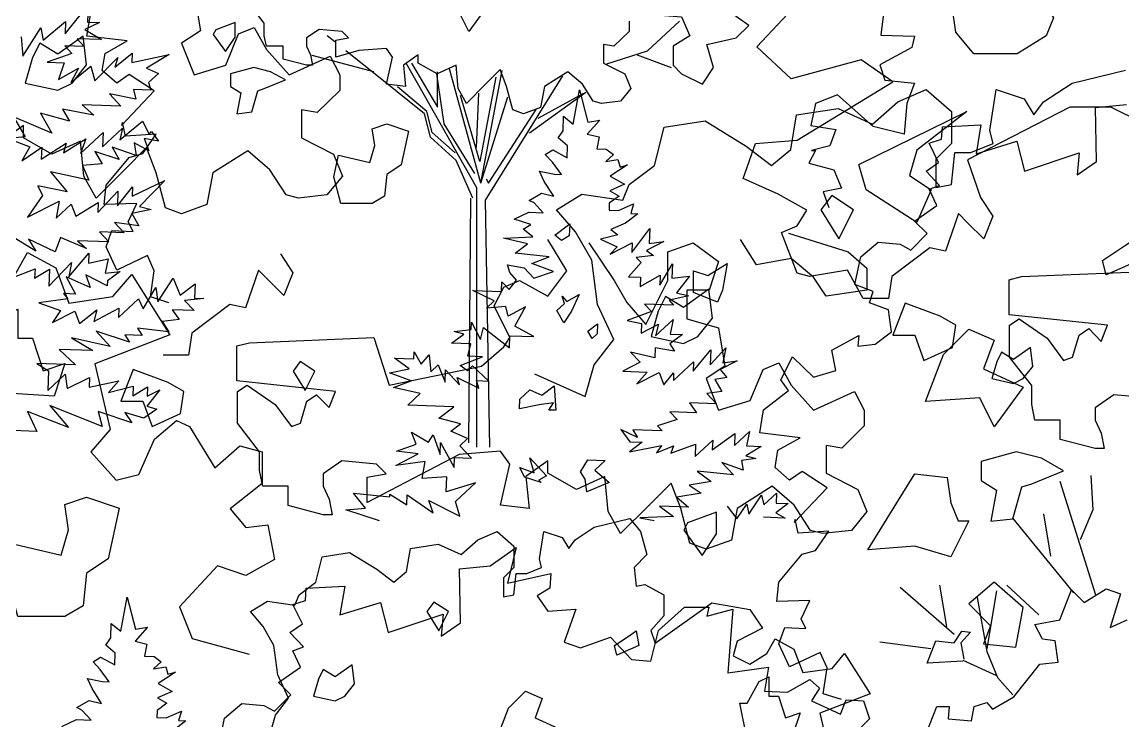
# Model space of a CAD drawing. Header units: inches. Extents: x 11.9 to 85.3, y 21.1 to 37.4.
# Drawn here: x 25.906 to 26.448, y 23.206 to 23.55 of the extents above; entities that cross this region are included whole.
import ezdxf

# ---------------------------------------------------------------- set-up
doc = ezdxf.new("R2010")
doc.units = ezdxf.units.IN
doc.header["$MEASUREMENT"] = 0
doc.layers.add('CAY', color=94, linetype='Continuous')
doc.layers.add('CAY-3', color=61, linetype='Continuous')

# ---------------------------------------------------------------- blocks, each defined once
blk = doc.blocks.new('A$C76451831')
at = {"layer": 'CAY'}
for p, q in [((1479.9, 1929.8), (1538.3, 1944)), ((1288.9, 1909.2), (1320.1, 1922.7)), ((1320.1, 1922.7), (1347.8, 1898.6)), ((1389.7, 1877.9), (1396.8, 1922.7)), ((1396.8, 1922.7), (1427.4, 1912.7)), ((1448.6, 1909.2), (1479.9, 1929.8)), ((1261.1, 1885), (1288.9, 1909.2)), ((1427.4, 1912.7), (1438, 1895)), ((1438, 1895), (1448.6, 1909.2)), ((1171.5, 1857.3), (1178, 1895)), ((1178, 1895), (1223.4, 1902.1)), ((1223.4, 1902.1), (1261.1, 1885)), ((1347.8, 1898.6), (1347.8, 1863.8)), ((1033, 1881.5), (1077.8, 1888.5)), ((1077.8, 1888.5), (1122.6, 1860.8)), ((1022.3, 1839.6), (1033, 1881.5)), ((1393.2, 1863.8), (1389.7, 1877.9)), ((1122.6, 1860.8), (1150.3, 1839.6)), ((1347.8, 1863.8), (1330.7, 1846.6)), ((1369, 1853.7), (1393.2, 1863.8)), ((1150.3, 1839.6), (1171.5, 1857.3)), ((1330.7, 1846.6), (1330.7, 1815.4)), ((1347.8, 1818.9), (1351.4, 1853.7)), ((1351.4, 1853.7), (1369, 1853.7)), ((994.6, 1818.9), (1022.3, 1839.6)), ((987.6, 1801.8), (994.6, 1818.9)), ((1330.7, 1815.4), (1347.8, 1818.9)), ((915, 1791.2), (942.7, 1808.3)), ((942.7, 1808.3), (987.6, 1801.8)), ((935.7, 1767), (915, 1791.2)), ((953.4, 1735.8), (935.7, 1767)), ((4659.2, 1730), (4666, 1767.4)), ((4666, 1767.4), (4675.2, 1732.1)), ((4648.1, 1722.6), (4648.6, 1738.5)), ((4648.6, 1738.5), (4659.2, 1730)), ((959.8, 1687.4), (953.4, 1735.8)), ((4688.4, 1734.4), (4674.7, 1719)), ((4675.2, 1732.1), (4688.4, 1734.4)), ((4642.8, 1714.7), (4648.1, 1722.6)), ((4653, 1706.2), (4642.8, 1714.7)), ((4674.7, 1719), (4687.7, 1715.8)), ((4687.7, 1715.8), (4685, 1702.8)), ((4628.6, 1696.6), (4636.9, 1701.7)), ((4636.9, 1701.7), (4652.5, 1693)), ((4652.5, 1693), (4653, 1706.2)), ((4685, 1702.8), (4695.4, 1702.4)), ((4695.4, 1702.4), (4703.4, 1696.7)), ((4636.5, 1688.1), (4628.6, 1696.6)), ((4703.4, 1696.7), (4694.9, 1688.8)), ((4694.9, 1688.8), (4708.2, 1691.1)), ((4708.2, 1691.1), (4710.6, 1682.8)), ((977.5, 1649), (959.8, 1687.4)), ((4627.6, 1667.1), (4622.5, 1678.2)), ((4622.5, 1678.2), (4638.7, 1674.9)), ((4646.4, 1674.6), (4636.5, 1688.1)), ((4718.8, 1685.3), (4699.8, 1672.8)), ((4710.6, 1682.8), (4718.8, 1685.3)), ((4637.9, 1650.9), (4627.6, 1667.1)), ((4638.7, 1674.9), (4646.4, 1674.6)), ((4699.8, 1672.8), (4715.4, 1664.1)), ((4611, 1646.4), (4624.4, 1654.1)), ((4624.4, 1654.1), (4637.9, 1650.9)), ((4715.4, 1664.1), (4699.3, 1656.9)), ((4699.3, 1656.9), (4709.5, 1651.1)), ((956.3, 1621.3), (977.5, 1649)), ((4616.3, 1643.5), (4611, 1646.4)), ((4626.4, 1632.7), (4616.3, 1643.5)), ((4698.8, 1643.4), (4698.5, 1635.7)), ((4709.5, 1651.1), (4698.8, 1643.4)), ((4708.9, 1635.3), (4725.5, 1642.4)), ((4725.5, 1642.4), (4722.4, 1632.1)), ((4594.4, 1625.7), (4610.5, 1633.3)), ((4610.5, 1633.3), (4626.4, 1632.7)), ((4698.5, 1635.7), (4708.9, 1635.3)), ((4730.1, 1631.8), (4716.6, 1621.4)), ((4722.4, 1632.1), (4730.1, 1631.8)), ((946.3, 1586.5), (956.3, 1621.3)), ((4612.8, 1620.1), (4594.4, 1625.7)), ((4604.5, 1614.9), (4612.8, 1620.1)), ((4716.6, 1621.4), (4700.5, 1614.3)), ((890.9, 1611.3), (946.3, 1586.5)), ((4582.8, 1604.8), (4615, 1606.4)), ((4609.3, 1598.9), (4582.8, 1604.8)), ((4615, 1606.4), (4604.5, 1614.9)), ((4708, 1608.6), (4689.3, 1603.8)), ((4700.5, 1614.3), (4708, 1608.6)), ((4723.6, 1589.4), (4743.1, 1615.5)), ((4743.1, 1615.5), (4742.6, 1599.2)), ((4595.8, 1588.5), (4609.3, 1598.9)), ((4689.3, 1603.8), (4707.5, 1595.4)), ((4699.6, 1587.6), (4724, 1599.9)), ((4707.5, 1595.4), (4699.6, 1587.6)), ((4724, 1599.9), (4723.6, 1589.4)), ((4758.5, 1601.4), (4739.6, 1591.6)), ((4742.6, 1599.2), (4758.5, 1601.4)), ((4047.6, 1565.2), (4061.2, 1589.4)), ((4061.2, 1589.4), (4092.4, 1572.3)), ((4632.8, 1584.5), (4595.8, 1588.5)), ((4614, 1577.4), (4632.8, 1584.5)), ((4747.1, 1585.9), (4728.4, 1583.8)), ((4728.4, 1583.8), (4733.7, 1578.2)), ((4739.6, 1591.6), (4747.1, 1585.9)), ((4092.4, 1572.3), (4106.6, 1533.9)), ((4587.2, 1575.6), (4605.7, 1572.3)), ((4589.7, 1567.4), (4587.2, 1575.6)), ((4605.7, 1572.3), (4616.2, 1561)), ((4637.7, 1568.4), (4614, 1577.4)), ((4616.2, 1561), (4637.7, 1568.4)), ((4733.7, 1578.2), (4720, 1562.8)), ((4754.1, 1553.5), (4768.1, 1577)), ((4768.1, 1577), (4767.5, 1561.2)), ((4154.9, 1541), (4175.6, 1565.2)), ((4175.6, 1565.2), (4217.4, 1499.1)), ((4580.8, 1546.4), (4581.1, 1557.2)), ((4581.1, 1557.2), (4589, 1548.8)), ((4589, 1548.8), (4597.1, 1559)), ((4597.1, 1559), (4589.7, 1567.4)), ((4720, 1562.8), (4733.1, 1562.4)), ((4732.8, 1552), (4754.5, 1564.3)), ((4733.1, 1562.4), (4732.8, 1552)), ((4754.5, 1564.3), (4754.1, 1553.5)), ((4767.5, 1561.2), (4786.6, 1563.2)), ((4786.6, 1563.2), (4772.4, 1545.1)), ((4572.7, 1536.2), (4549.1, 1547.5)), ((4549.1, 1547.5), (4580.8, 1546.4)), ((4772.4, 1545.1), (4785.9, 1541.9)), ((4106.6, 1533.9), (4154.9, 1541)), ((4564.3, 1528.4), (4572.7, 1536.2)), ((4769.2, 1531.6), (4737.5, 1532.7)), ((4737.5, 1532.7), (4745, 1524.8)), ((4785.9, 1541.9), (4764.4, 1537.2)), ((4764.4, 1537.2), (4769.2, 1531.6)), ((4585.6, 1530.3), (4564.3, 1528.4)), ((4588, 1519.4), (4585.6, 1530.3)), ((4606.9, 1529.6), (4588, 1519.4)), ((4595.3, 1508.7), (4606.9, 1529.6)), ((4745, 1524.8), (4718.3, 1514.8)), ((4547.6, 1504.9), (4547.9, 1513.1)), ((4547.9, 1513.1), (4557.6, 1494.1)), ((4616.2, 1497.1), (4595.3, 1508.7)), ((4718.3, 1514.8), (4734.1, 1511.6)), ((4734.1, 1511.6), (4733.7, 1501.1)), ((4733.7, 1501.1), (4752.6, 1510.9)), ((4749.5, 1497.9), (4768.7, 1515.8)), ((4752.6, 1510.9), (4749.5, 1497.9)), ((4768.7, 1515.8), (4765.4, 1500)), ((4217.4, 1499.1), (4134.9, 1467.3)), ((4525.8, 1489.8), (4539.3, 1499.8)), ((4528.9, 1502.9), (4547.6, 1504.9)), ((4539.3, 1499.8), (4528.9, 1502.9)), ((4557.6, 1494.1), (4560.8, 1507.2)), ((4560.8, 1507.2), (4589.5, 1484.9)), ((4589.5, 1484.9), (4589.9, 1498)), ((4589.9, 1498), (4616.2, 1497.1)), ((4779, 1499.6), (4765, 1489.2)), ((4765.4, 1500), (4779, 1499.6)), ((4547, 1489.1), (4525.8, 1489.8)), ((4543.8, 1475.6), (4547, 1489.1)), ((4749, 1484.7), (4748.6, 1473.9)), ((4770.2, 1481.3), (4749, 1484.7)), ((4765, 1489.2), (4770.2, 1481.3)), ((4809.5, 1466.3), (4826.5, 1484.8)), ((4826.5, 1484.8), (4823.2, 1468.6)), ((4463.6, 1473.4), (4484.8, 1472.7)), ((4479.5, 1462), (4463.6, 1473.4)), ((4484.8, 1472.7), (4485.1, 1480.4)), ((4485.1, 1480.4), (4492.8, 1466.9)), ((4492.8, 1466.9), (4501.3, 1477.1)), ((4501.3, 1477.1), (4503.4, 1458.4)), ((4535.3, 1465.5), (4559.7, 1475)), ((4559.7, 1475), (4543.8, 1475.6)), ((4722.1, 1480.2), (4732.6, 1469)), ((4748.6, 1473.9), (4722.1, 1480.2)), ((4790.7, 1459.3), (4810.1, 1482.6)), ((4810.1, 1482.6), (4809.5, 1466.3)), ((4134.9, 1467.3), (4152, 1395.3)), ((4458, 1457.3), (4479.5, 1462)), ((4503.4, 1458.4), (4511.4, 1466.3)), ((4511.4, 1466.3), (4518.8, 1447.4)), ((4518.8, 1447.4), (4519.3, 1460.6)), ((4519.3, 1460.6), (4534.6, 1444.2)), ((4543.3, 1459.7), (4535.3, 1465.5)), ((4548.9, 1465), (4543.3, 1459.7)), ((4566.9, 1448.5), (4548.9, 1465)), ((4732.6, 1469), (4713.7, 1459.2)), ((4769, 1449.1), (4791.1, 1469.7)), ((4791.1, 1469.7), (4790.7, 1459.3)), ((4839.1, 1470.7), (4820.2, 1461)), ((4820.2, 1461), (4827.6, 1452.5)), ((4823.2, 1468.6), (4839.1, 1470.7)), ((4481.7, 1448.7), (4458, 1457.3)), ((4462.4, 1441.3), (4481.7, 1448.7)), ((4534.6, 1444.2), (4532.2, 1452.4)), ((4532.2, 1452.4), (4555.8, 1440.7)), ((4555.8, 1440.7), (4553.3, 1449)), ((4553.3, 1449), (4566.9, 1448.5)), ((4713.7, 1459.2), (4740.4, 1458.3)), ((4740.4, 1458.3), (4729, 1445.5)), ((4729, 1445.5), (4753.5, 1457.8)), ((4753.5, 1457.8), (4758.5, 1444.5)), ((4758.5, 1444.5), (4769.3, 1457.3)), ((4769.3, 1457.3), (4769, 1449.1)), ((4827.6, 1452.5), (4814.4, 1450.3)), ((4814.4, 1450.3), (4822.1, 1436.9)), ((4491.7, 1434.8), (4462.4, 1441.3)), ((4822.1, 1436.9), (4805.7, 1434.7)), ((4478.1, 1422.1), (4491.7, 1434.8)), ((4786.8, 1424.5), (4794.5, 1413.8)), ((4816.2, 1423.5), (4786.8, 1424.5)), ((4805.7, 1434.7), (4816.2, 1423.5)), ((4528.3, 1420.4), (4478.1, 1422.1)), ((4512, 1407.8), (4528.3, 1420.4)), ((4794.5, 1413.8), (4765.1, 1414.8)), ((4765.1, 1414.8), (4773, 1406.4)), ((4200.3, 1384.7), (4224.5, 1405.3)), ((4224.5, 1405.3), (4238.7, 1398.8)), ((4535.8, 1401.5), (4512, 1407.8)), ((4525.1, 1393.7), (4535.8, 1401.5)), ((4773, 1406.4), (4751.5, 1399.4)), ((4152, 1395.3), (4130.8, 1371.1)), ((4238.7, 1398.8), (4266.4, 1353.4)), ((4487, 1379.2), (4482, 1392.5)), ((4482, 1392.5), (4500.7, 1381.4)), ((4500.7, 1381.4), (4505.9, 1389.4)), ((4505.9, 1389.4), (4513.4, 1367.9)), ((4543.4, 1385.4), (4525.1, 1393.7)), ((4711.4, 1395.4), (4721.4, 1381.9)), ((4729.7, 1386.6), (4711.4, 1395.4)), ((4724.6, 1394.9), (4729.7, 1386.6)), ((4756.7, 1393.8), (4724.6, 1394.9)), ((4751.5, 1399.4), (4756.7, 1393.8)), ((4811.7, 1373.3), (4836.3, 1391)), ((4835.9, 1377.9), (4852.3, 1393.2)), ((4836.3, 1391), (4835.9, 1377.9)), ((4852.3, 1393.2), (4849, 1377.4)), ((4183.2, 1346.3), (4200.3, 1384.7)), ((4266.4, 1353.4), (4294.1, 1377.6)), ((4294.1, 1377.6), (4318.3, 1371.1)), ((4465.5, 1371.8), (4487, 1379.2)), ((4513.4, 1367.9), (4513.8, 1381)), ((4513.8, 1381), (4528.7, 1353.7)), ((4535, 1377.5), (4543.4, 1385.4)), ((4547.7, 1363.9), (4535, 1377.5)), ((4735, 1381.4), (4721, 1371)), ((4721, 1371), (4756.1, 1378)), ((4721.4, 1381.9), (4735, 1381.4)), ((4756.1, 1378), (4750.4, 1370)), ((4750.4, 1370), (4769.3, 1377.5)), ((4766.3, 1369.4), (4793.3, 1379.4)), ((4769.3, 1377.5), (4766.3, 1369.4)), ((4792.9, 1365.8), (4812.1, 1383.7)), ((4793.3, 1379.4), (4792.9, 1365.8)), ((4812.1, 1383.7), (4811.7, 1373.3)), ((4865.3, 1376.9), (4848.6, 1366.6)), ((4849, 1377.4), (4865.3, 1376.9)), ((4130.8, 1371.1), (4158.5, 1339.9)), ((4318.3, 1371.1), (4318.3, 1336.3)), ((4464.9, 1355.9), (4489.4, 1368.7)), ((4489.4, 1368.7), (4465.5, 1371.8)), ((4528.7, 1353.7), (4529.1, 1364.6)), ((4529.1, 1364.6), (4547.7, 1363.9)), ((4859.4, 1363.5), (4843.5, 1361.3)), ((4848.6, 1366.6), (4859.4, 1363.5)), ((4497.2, 1360.3), (4464.9, 1355.9)), ((4493.9, 1341.8), (4497.2, 1360.3)), ((4822.1, 1359.3), (4834.8, 1345.7)), ((4845.4, 1350.8), (4822.1, 1359.3)), ((4843.5, 1361.3), (4845.4, 1350.8)), ((4158.5, 1339.9), (4183.2, 1346.3)), ((4520.7, 1343.6), (4493.9, 1341.8)), ((4520.1, 1327.3), (4520.7, 1343.6)), ((4834.8, 1345.7), (4795, 1349.9)), ((4795, 1349.9), (4810.5, 1338.4)), ((4318.3, 1336.3), (4283.5, 1308.6)), ((4552.2, 1337), (4520.1, 1327.3)), ((4530.1, 1316.5), (4552.2, 1337)), ((4810.5, 1338.4), (4786.3, 1334.3)), ((4786.3, 1334.3), (4799.6, 1325.7)), ((4431.5, 1309.1), (4418.5, 1325.8)), ((4418.5, 1325.8), (4458.3, 1321.7)), ((4458.3, 1321.7), (4458.4, 1324.4)), ((4458.4, 1324.4), (4477, 1312.9)), ((4477, 1312.9), (4477.4, 1323.8)), ((4477.4, 1323.8), (4505.7, 1304.2)), ((4501.2, 1317.5), (4535, 1300.5)), ((4505.7, 1304.2), (4501.2, 1317.5)), ((4535, 1300.5), (4530.1, 1316.5)), ((4799.6, 1325.7), (4772.7, 1321.2)), ((4772.7, 1321.2), (4785.5, 1310.3)), ((4851.8, 1302.5), (4865.7, 1323.4)), ((4865.7, 1323.4), (4868.1, 1312.9)), ((4868.1, 1312.9), (4882.1, 1325.5)), ((4882.1, 1325.5), (4881.7, 1314.6)), ((4283.5, 1308.6), (4300.6, 1287.9)), ((4410.2, 1307.5), (4431.5, 1309.1)), ((4446.9, 1295.4), (4410.2, 1307.5)), ((4753.8, 1311.4), (4769.3, 1300)), ((4785.5, 1310.3), (4753.8, 1311.4)), ((4828.1, 1311.5), (4838.5, 1297.6)), ((4838.5, 1297.6), (4849.5, 1313.5)), ((4849.5, 1313.5), (4851.8, 1302.5)), ((4894.8, 1314.2), (4881.4, 1304.2)), ((4881.4, 1304.2), (4891.6, 1298.4)), ((4881.7, 1314.6), (4894.8, 1314.2)), ((4300.6, 1287.9), (4324.7, 1290.9)), ((4324.7, 1290.9), (4331.8, 1253.1)), ((4682.3, 1288.4), (4721.2, 1297.8)), ((4721.2, 1297.8), (4733, 1283.7)), ((4769.3, 1300), (4732.1, 1298.6)), ((4732.1, 1298.6), (4747.8, 1295.7)), ((4891.6, 1298.4), (4867.6, 1299.3)), ((4554.9, 1274.6), (4575.8, 1283.7)), ((4575.8, 1283.7), (4594.3, 1267.5)), ((4622.2, 1253.8), (4626.9, 1283.7)), ((4626.9, 1283.7), (4647.3, 1277)), ((4661.5, 1274.6), (4682.3, 1288.4)), ((4733, 1283.7), (4740.1, 1258.5)), ((4481, 1265.2), (4511.3, 1269.9)), ((4511.3, 1269.9), (4536.5, 1258.5)), ((4536.5, 1258.5), (4554.9, 1274.6)), ((4594.3, 1267.5), (4594.3, 1244.3)), ((4647.3, 1277), (4654.4, 1265.2)), ((4654.4, 1265.2), (4661.5, 1274.6)), ((4377.3, 1228.2), (4384.3, 1256.1)), ((4384.3, 1256.1), (4414.2, 1260.8)), ((4414.2, 1260.8), (4444.1, 1242.4)), ((4476.7, 1240), (4481, 1265.2)), ((4740.1, 1258.5), (4725.9, 1244.3)), ((4269.3, 1246.1), (4228, 1201.2)), ((4300.6, 1235.4), (4269.3, 1246.1)), ((4331.8, 1253.1), (4300.6, 1235.4)), ((4594.3, 1244.3), (4582.9, 1232.9)), ((4608.4, 1237.6), (4624.5, 1244.3)), ((4624.5, 1244.3), (4622.2, 1253.8)), ((4725.9, 1244.3), (4728.3, 1223.9)), ((4444.1, 1242.4), (4462.6, 1228.2)), ((4462.6, 1228.2), (4476.7, 1240)), ((4582.9, 1232.9), (4582.9, 1212.1)), ((4594.3, 1214.4), (4596.6, 1237.6)), ((4596.6, 1237.6), (4608.4, 1237.6)), ((4358.8, 1214.4), (4377.3, 1228.2)), ((4728.3, 1223.9), (4737.7, 1225.8)), ((4737.7, 1225.8), (4758.6, 1214.4)), ((5192.6, 1187), (5205.3, 1219.7)), ((5205.3, 1219.7), (5219, 1206)), ((5219, 1206), (5243.2, 1220.8)), ((5243.2, 1220.8), (5259.1, 1215.5)), ((4305.7, 1196), (4324.2, 1207.4)), ((4324.2, 1207.4), (4354.1, 1203)), ((4354.1, 1203), (4358.8, 1214.4)), ((4582.9, 1212.1), (4594.3, 1214.4)), ((4758.6, 1214.4), (4758.6, 1191.2)), ((5259.1, 1215.5), (5247.5, 1178.6)), ((4228, 1201.2), (4241.6, 1166.4)), ((4319.5, 1179.8), (4305.7, 1196)), ((4749.1, 1161.4), (4811.2, 1205.4)), ((4811.2, 1205.4), (4852.9, 1198.3)), ((4852.9, 1198.3), (4866.7, 1177.9)), ((4758.6, 1191.2), (4744.4, 1175.1)), ((5165.2, 1181.8), (5192.6, 1187)), ((5247.5, 1178.6), (5266.4, 1187)), ((4331.3, 1159), (4319.5, 1179.8)), ((4744.4, 1175.1), (4749.1, 1161.4)), ((4866.7, 1177.9), (4839.1, 1163.7)), ((5173.6, 1165.9), (5165.2, 1181.8)), ((4241.6, 1166.4), (4304.1, 1149.3)), ((4335.6, 1126.7), (4331.3, 1159)), ((4839.1, 1163.7), (4834.4, 1147.6)), ((4871.4, 1149.9), (4880.4, 1166.1)), ((4880.4, 1166.1), (4901.2, 1154.7)), ((5187.3, 1163.8), (5173.6, 1165.9)), ((5190.5, 1140.6), (5187.3, 1163.8)), ((4834.4, 1147.6), (4852.9, 1138.5)), ((4852.9, 1138.5), (4871.4, 1149.9)), ((4901.2, 1154.7), (4910.7, 1129.1)), ((4942.9, 1133.8), (4956.7, 1149.9)), ((4956.7, 1149.9), (4984.6, 1105.9)), ((5142, 1102.7), (5170.5, 1138.5)), ((5170.5, 1138.5), (5190.5, 1140.6)), ((4347.4, 1101.2), (4335.6, 1126.7)), ((4910.7, 1129.1), (4942.9, 1133.8)), ((4333.2, 1082.7), (4347.4, 1101.2)), ((4984.6, 1105.9), (4929.6, 1084.7)), ((5118.8, 1089), (5142, 1102.7)), ((5057.6, 1092.1), (5071.3, 1092.1)), ((5071.3, 1092.1), (5070.3, 1078.4)), ((5095.6, 1076.3), (5098.8, 1092.1)), ((5098.8, 1092.1), (5112.5, 1096.3)), ((5112.5, 1096.3), (5118.8, 1089)), ((4326.6, 1059.5), (4333.2, 1082.7)), ((4929.6, 1084.7), (4941, 1036.7)), ((5070.3, 1078.4), (5095.6, 1076.3)), ((2334.4, 569.5), (2369.4, 602.2)), ((1991.5, 579.5), (1983.4, 586)), ((2041.2, 539.6), (2003.7, 569.7)), ((2289.6, 555.4), (2334.4, 569.5)), ((2034.5, 546.7), (1966.9, 564.4)), ((2147.3, 419.7), (2069.9, 556)), ((2075.8, 556.2), (2104.1, 507.8)), ((2323, 565.2), (2360, 551.4)), ((2102.9, 544.4), (2111.2, 489.7)), ((2104.1, 507.8), (2104.1, 546.7)), ((2151.6, 424.8), (2117.3, 549.9)), ((2151.6, 424.8), (2175, 548.1)), ((2089.9, 500.7), (2041.2, 539.6)), ((2168.2, 540.8), (2150.5, 448.4)), ((2156.8, 405.9), (2241.3, 542.4)), ((2092.3, 503.1), (2060.4, 530.2)), ((2150.5, 448.4), (2129.2, 520.8)), ((2146.9, 463.7), (2149.3, 523.1)), ((2151.6, 424.8), (2181.2, 519.2)), ((2205.1, 479.9), (2266.8, 524.3)), ((2214.5, 496), (2264.5, 523.1)), ((2096.6, 475.1), (2089.9, 500.7)), ((2098.2, 480.3), (2092.3, 503.1)), ((2159.9, 424.8), (2212.2, 505.4)), ((2111.2, 489.7), (2144.6, 435.4)), ((2124.5, 449.6), (2096.6, 475.1)), ((2123.3, 457.8), (2098.2, 480.3)), ((2143, 408.3), (2124.5, 449.6)), ((2157.5, 429.5), (2159.9, 424.8)), ((2147.3, 135.4), (2147.3, 419.7)), ((2138.3, 140.1), (2140.6, 408.3)), ((2161.5, 135.4), (2156.8, 405.9))]:
    blk.add_line(p, q, dxfattribs=at)
for points in [[(4216, 1534.3), (4196, 1540.6), (4200.2, 1569.1), (4192.8, 1586), (4159, 1570.1), (4147.4, 1595.5), (4153.8, 1613.4), (4177, 1612.3), (4171.7, 1622.9), (4181.2, 1642.9), (4145.3, 1641.9), (4147.4, 1663), (4172.8, 1693.5), (4187.5, 1697.8), (4202.3, 1718.9), (4168.5, 1716.7), (4165.4, 1731.5), (4164.3, 1728.3), (4200.2, 1766.3), (4172.8, 1784.2), (4159, 1774.7), (4143.2, 1788.5), (4146.4, 1807.4), (4170.6, 1821.2), (4126.4, 1826.4), (4130.6, 1851.7)], [(5001.7, 1871.8), (4996.5, 1827.5), (5033.4, 1826.4), (5030.2, 1813.8), (4995.4, 1794.8), (5000.7, 1777.9), (5033.4, 1774.7), (5024.9, 1752.6), (5021.8, 1718.9), (4988, 1727.3), (4949, 1762.1), (4924.8, 1752.6), (4919.5, 1728.3), (4946.9, 1724.1), (4940.6, 1706.2), (4920.5, 1700.9), (4924.8, 1700.9), (4917.4, 1687.2), (4944.8, 1679.8), (4953.2, 1659.8), (4933.2, 1655.6), (4939.5, 1638.7)], [(4953.2, 1099.5), (4933.2, 1105.8), (4937.4, 1134.3), (4930, 1151.2), (4896.3, 1135.4), (4884.7, 1160.7), (4891, 1178.6), (4914.2, 1177.5), (4908.9, 1188.1), (4918.4, 1208.1), (4882.5, 1207.1), (4884.7, 1228.2), (4910, 1258.8), (4924.7, 1263), (4939.5, 1284.1), (4905.7, 1282), (4902.6, 1296.7), (4901.5, 1293.6), (4937.4, 1331.5), (4910, 1349.5), (4896.3, 1340), (4880.4, 1353.7), (4883.6, 1372.7), (4907.9, 1386.4), (4863.6, 1391.6), (4867.8, 1417), (4895.2, 1438.1), (4886.8, 1449.7), (4899.4, 1475), (4922.6, 1452.8), (4946.9, 1460.2), (4942.7, 1482.3), (4972.2, 1498.2), (4971.1, 1486.6), (4990.1, 1488.7), (5008, 1502.4), (5004.9, 1526.6), (4983.8, 1534), (4988, 1546.7), (4968, 1554.1), (4974.3, 1584.7), (4993.3, 1600.5), (5017.5, 1598.4), (5029.1, 1592), (5047.1, 1610), (5033.4, 1623.7), (5057.6, 1640.6), (5049.2, 1658.5), (5060.8, 1662.7), (5046, 1678.5), (5059.7, 1688), (5049.2, 1709.1), (5062.9, 1713.3), (5063.9, 1727), (5106.1, 1729.1), (5100.9, 1697.5), (5145.2, 1711.2), (5153.6, 1678.5), (5213.7, 1698.6), (5211.6, 1674.3), (5232.7, 1689.1), (5231.6, 1748.1), (5265.4, 1751.3)], [(4680, 1494.9), (4675.3, 1503.2), (4686, 1511), (4685.6, 1500.1), (4680, 1494.9)], [(544.7, 1203.8), (551.1, 1234.4), (570.1, 1250.2), (594.3, 1248.1), (605.9, 1241.8), (623.8, 1259.7), (610.1, 1273.4), (634.4, 1290.3), (625.9, 1308.2), (637.6, 1312.5), (622.8, 1328.3), (636.5, 1337.8), (625.9, 1358.9), (639.7, 1363.1), (640.7, 1376.8), (682.9, 1378.9), (677.6, 1347.3), (721.9, 1361), (730.4, 1328.3), (790.5, 1348.3), (788.4, 1324.1), (809.5, 1338.8), (808.4, 1397.9), (842.2, 1401.1), (870.6, 1421.1), (861.1, 1382.1), (908.6, 1392.6), (907.6, 1376.8), (893.8, 1368.4), (905.4, 1351.5), (936, 1353.6), (923.4, 1317.7), (941.3, 1311.4), (974, 1323), (997.2, 1298.7), (1018.3, 1296.6), (1026.7, 1330.4), (1055.2, 1355.7), (1081.6, 1355.7), (1079.5, 1346.2), (1107.9, 1353.6), (1102.7, 1284), (1147, 1290.3), (1142.7, 1263.9), (1168.1, 1262.9), (1192.3, 1276.6), (1202.9, 1267.1), (1194.4, 1253.4), (1226.1, 1238.6), (1232.4, 1254.5), (1251.4, 1253.4), (1257.7, 1233.4), (1232.4, 1208)], [(5226.4, 1345.2), (5228.5, 1307.3), (5214.8, 1274.6)], [(5192.6, 1338.9), (5231.6, 1214.5)], [(5174.7, 1303.1), (5182.1, 1256.6)], [(5140.9, 1297.8), (5207.4, 1216.6)], [(5017.5, 1222.9), (5076.6, 1171.2)], [(5060.8, 1225), (5068.2, 1179.7)], [(5123, 1218.7), (5112.5, 1155.4)], [(5134.6, 1225), (5169.4, 1192.3)], [(1648, 585), (1649.9, 563.6), (1669.6, 594.7), (1671.9, 581.4), (1696.6, 601.9), (1696.1, 588.3), (1721.2, 619.6), (1720.6, 601), (1733.7, 600.6), (1717.6, 593), (1735.8, 581.9), (1709.1, 582.8), (1716.9, 574.4), (1695.7, 575.2), (1703.5, 566.7), (1676.5, 557.2), (1695, 556.6), (1688.9, 538.2), (1710.7, 550.6), (1702.4, 535), (1724.3, 552.8), (1728.8, 536.8), (1753.7, 562.3), (1750.6, 551.9), (1769.7, 567.1), (1769.3, 556.7), (1810, 565.7), (1785.4, 550.7), (1798.4, 544.8), (1787.6, 534.8), (1790, 526.5), (1771, 527.2), (1773.4, 516.7), (1744.6, 522.7), (1757.2, 509.1), (1714.7, 510.6), (1727.4, 499.2), (1693.2, 505.9), (1700.9, 492.5), (1669.1, 501.3), (1681.4, 479.5), (1639.5, 497.3), (1652.3, 475.6), (1633.6, 473.5), (1657.4, 464.5), (1648.7, 449), (1670.5, 464.1), (1670, 450.9), (1697.4, 468.6), (1694.3, 457.8), (1718.8, 473.3), (1712.8, 457.1), (1737.7, 480.3), (1737.1, 464.5), (1759.1, 485), (1755.9, 472), (1780.7, 492.4), (1788.3, 478.5), (1790.7, 481.2), (1798.5, 470.5), (1782.7, 473.7), (1787.7, 460), (1771.7, 468.7), (1773.9, 455), (1747.5, 464.1), (1755.2, 450.7), (1728.8, 459.3), (1736.5, 445.9), (1715.1, 443.9), (1722.2, 427.8), (1680, 437), (1698.2, 415), (1666.3, 421.6), (1671.3, 411), (1654.7, 387.5), (1689.7, 404.9), (1686.3, 386.4), (1702.7, 401.7), (1707.7, 388.4), (1732.3, 403.4), (1731.9, 392.6), (1754, 415.8), (1753.4, 400), (1770, 420.7), (1769.7, 410.3), (1805.2, 427.6), (1777.4, 399.1), (1790.4, 396), (1769, 391.3), (1776.7, 377.8), (1750.1, 381.5), (1760.6, 370.2), (1733.8, 371.2), (1743.9, 360.4), (1709.5, 361.6), (1719.6, 353.1), (1691, 365), (1685, 349.3), (1656.1, 363.5), (1663.8, 350.1), (1632.7, 369.7)], [(1638.8, 321.5), (1663.1, 331), (1662.7, 320.6), (1679, 330.5), (1678.3, 311.9), (1703.2, 337.8), (1700, 322), (1722.2, 348), (1721.8, 337.1), (1743.2, 341.8), (1740, 326.1), (1756.3, 327.8), (1742.4, 317.8), (1742.2, 312.4), (1718.6, 324.1), (1723.6, 310.3), (1697.2, 322.1), (1707.5, 303.2), (1694.3, 303.7), (1699.1, 298), (1667.2, 293.7), (1691, 285.2), (1682.3, 271.9), (1706.8, 284.6), (1711.8, 270.9), (1730.9, 286.1), (1727.7, 273), (1755, 287.9), (1754.6, 277.5), (1776.6, 298.1), (1781.7, 287), (1795.6, 310.5), (1797.8, 294.6), (1814.6, 320.8), (1822.1, 301.9), (1838.4, 314.5), (1837.8, 298.6), (1848.2, 298.3), (1826.8, 296.3), (1837.3, 285.1), (1813.3, 285.9), (1821.1, 275.2), (1802.5, 273.1), (1809.8, 262), (1775.5, 265.9), (1780.6, 258), (1761.6, 258.7), (1766.8, 250.4), (1730.1, 262.5), (1745.3, 245.7), (1703.1, 255.3), (1726.6, 241.3), (1689.5, 242.6), (1707.5, 225.7), (1664.9, 227.2), (1677.8, 219), (1677, 197.7), (1696.2, 215.6), (1698.4, 199.7), (1722.9, 212), (1722.5, 201.1), (1754.9, 208.2), (1743.6, 195.4), (1770.5, 202.2), (1770.2, 191.8), (1786.4, 201.6), (1786, 191.2), (1799.9, 198.4), (1785.6, 180.3), (1796.4, 177.2), (1782.5, 167.3), (1761.4, 173.5), (1769.1, 162.3), (1732.4, 174.5), (1736.8, 158), (1679.2, 181.3), (1699.6, 157), (1654.9, 174.5), (1665, 152.8), (1630.2, 154)], [(4098.9, 1070.1), (4115, 1077.7), (4130.9, 1077.2), (4120.8, 1088), (4115.5, 1090.9), (4128.9, 1098.6), (4142.4, 1095.4), (4132.1, 1111.6), (4127, 1122.6), (4143.2, 1119.4), (4150.9, 1119.1), (4141, 1132.6), (4133.1, 1141), (4141.4, 1146.2), (4157, 1137.5), (4157.5, 1150.6), (4147.3, 1159.1), (4152.6, 1167.1), (4153.1, 1182.9), (4163.7, 1174.4), (4170.5, 1211.8), (4179.7, 1176.6), (4192.9, 1178.8), (4179.2, 1163.4), (4192.2, 1160.3), (4189.5, 1147.2), (4199.9, 1146.8), (4207.9, 1141.1), (4199.4, 1133.3), (4212.7, 1135.5), (4215.1, 1127.3), (4223.3, 1129.7), (4204.3, 1117.2), (4219.9, 1108.5), (4203.8, 1101.4), (4214, 1095.6), (4203.3, 1087.8), (4203, 1080.1), (4213.4, 1079.7), (4230, 1086.9), (4226.9, 1076.5), (4234.6, 1076.3), (4221.1, 1065.9)], [(5101.9, 1211.3), (5112.5, 1152.2), (5124.1, 1123.8), (5140.9, 1104.8)], [(5086.1, 1141.7), (5047.1, 1139.6), (5056.6, 1163.8), (5076.6, 1161.7), (5085, 1174.4), (5094.5, 1173.3), (5084, 1161.7), (5087.2, 1143.8)], [(4995.4, 1162.8), (5051.3, 1155.4)], [(5086.1, 1142.7), (5123, 1125.9)], [(5144.1, 974), (5144.1, 975), (5124.1, 1009.8), (5146.2, 1019.3), (5156.8, 1043.6), (5150.4, 1063.6), (5127.2, 1061.5), (5123, 1037.3), (5106.1, 1040.4), (5087.2, 1027.8), (5074.5, 1033.1), (5078.7, 1051), (5052.3, 1041.5), (5041.8, 1051), (5057.6, 1092.1)], [(2314, 602.2), (2314, 590.8), (2297.5, 574.6), (2286.1, 576.6), (2286.1, 556.2), (2309.3, 544.4), (2316, 528.2), (2304.6, 514.5), (2283.7, 512.1), (2274.7, 514.5), (2262.9, 533), (2246.8, 546.7), (2221.2, 530.6), (2216.9, 507.4), (2198.4, 500.7), (2186.6, 505), (2179.9, 530.6), (2172.9, 549.1), (2156.8, 533), (2135.9, 512.1), (2126.9, 528.2), (2124.5, 553.8), (2103.7, 544.4), (2082.9, 556.2), (2082.9, 565.2), (2066.7, 553.8), (2069.1, 530.6), (2048.3, 533), (2054.9, 562.8), (2048.3, 572.3), (2018, 569.9), (1992.8, 562.8), (1992.8, 581.3), (2006.6, 583.7), (1999.5, 590.8), (1974.4, 593.1), (1960.6, 583.7), (1960.6, 574.6), (1964.9, 565.2), (1967.3, 553.8), (1960.6, 553.8), (1935.1, 560.5), (1935.1, 574.6), (1916.6, 574.6), (1914.2, 586), (1914.2, 599.8), (1898.1, 620.6)]]:
    blk.add_lwpolyline(points, dxfattribs=at)
for points in [[(4507.9, 1884.3), (4526.4, 1902.8), (4544.9, 1894.9), (4536.9, 1873.7), (4566, 1860.5), (4544.9, 1831.5), (4534.3, 1852.6), (4494.7, 1850)], [(4267.5, 1833.2), (4264.9, 1827.9), (4278.1, 1809.4), (4288.7, 1825.2), (4288.7, 1841.1)], [(1240.2, 1791.1), (1216.4, 1806.9), (1204.5, 1791.1), (1224.3, 1759.4)], [(1537.1, 1751.5), (1548.9, 1759.4), (1552.9, 1735.6), (1517.3, 1719.8), (1513.3, 1735.6)], [(4396.9, 1672), (4402.2, 1695.8), (4436.5, 1687.9), (4441.8, 1706.3), (4439.1, 1724.8), (4455, 1730.1), (4478.7, 1722.2), (4470.8, 1685.2), (4455, 1674.7), (4452.3, 1650.9), (4439.1, 1643), (4404.8, 1643)], [(1085.8, 1672.3), (1081.8, 1704), (1054.1, 1684.2), (1034.3, 1696), (1026.4, 1680.2), (1018.5, 1652.5), (1054.1, 1644.6), (1069.9, 1652.5)], [(1339.1, 1632.7), (1366.8, 1660.4), (1394.5, 1648.5), (1382.7, 1616.8), (1426.2, 1597), (1394.5, 1553.5), (1378.7, 1585.2), (1319.3, 1581.2)], [(4639.1, 1608.3), (4655.4, 1620.8), (4655, 1607.7), (4646.6, 1602.6)], [(4791, 1545.5), (4791, 1569.3), (4806.8, 1564), (4827.9, 1577.2), (4822.7, 1548.1), (4817.4, 1534.9)], [(4641.2, 1525.7), (4649.6, 1533.5), (4647.2, 1541.3), (4652.4, 1535.7), (4665.8, 1543.4), (4657.5, 1525.1), (4648.9, 1512.3)], [(4035, 1519.2), (4050.8, 1527.2), (4050.8, 1495.5), (4066.6, 1495.5), (4078.5, 1459.8), (4102.3, 1467.8), (4090.4, 1432.1), (4027.1, 1436.1), (4015.2, 1424.2), (4003.3, 1483.6), (4015.2, 1483.6)], [(1287.7, 1470.3), (1307.5, 1502), (1343.1, 1498), (1347, 1470.3), (1355, 1450.5), (1366.8, 1450.5), (1347, 1410.9), (1307.5, 1422.8), (1256, 1418.8)], [(5162.8, 1464.3), (5160.2, 1485.4), (5141.7, 1472.2), (5128.5, 1480.1), (5123.3, 1469.6), (5118, 1451.1), (5141.7, 1445.8), (5152.3, 1451.1)], [(1058.5, 1448.2), (1054.5, 1440.3), (1074.3, 1412.6), (1090.2, 1436.3), (1090.2, 1460.1)], [(4376, 1459.3), (4360.2, 1469.9), (4352.3, 1459.3), (4365.5, 1438.2)], [(4640.1, 1416.5), (4632.4, 1416.7), (4637.7, 1424.7), (4621.8, 1422.5), (4600.3, 1417.9), (4600.7, 1428.7), (4611.9, 1438.8), (4624.8, 1432.9), (4638.3, 1443.3)], [(1418.3, 1311.9), (1426.2, 1355.4), (1394.5, 1383.2), (1366.8, 1359.4), (1390.6, 1335.6), (1382.7, 1315.8)], [(4624.2, 1337.2), (4605.8, 1343.3), (4600.8, 1353.9), (4616.4, 1347.9), (4611.6, 1364.4), (4629.9, 1344.7), (4621.6, 1340)], [(4672.4, 1341), (4667.2, 1348.9), (4675.4, 1362.2), (4694.4, 1361.5), (4683.1, 1351), (4698.5, 1337.4), (4674.2, 1327.3)], [(4038.9, 1234.1), (4046.9, 1269.7), (4098.3, 1257.8), (4106.2, 1285.6), (4102.3, 1313.3), (4126, 1321.2), (4161.7, 1309.3), (4149.8, 1253.9), (4126, 1238), (4122.1, 1202.4), (4102.3, 1190.5), (4050.8, 1190.5)], [(4522.5, 1195.9), (4506.6, 1206.4), (4498.7, 1195.9), (4511.9, 1174.8)], [(4720.4, 1169.5), (4728.3, 1174.8), (4731, 1158.9), (4707.2, 1148.4), (4704.6, 1158.9)], [(4419.5, 1116.7), (4416.9, 1137.8), (4398.4, 1124.6), (4385.2, 1132.5), (4380, 1122), (4374.7, 1103.5), (4398.4, 1098.2), (4409, 1103.5)], [(4862.9, 1119.3), (4873.5, 1124.6), (4873.5, 1103.5), (4884.1, 1103.5), (4892, 1079.7), (4907.8, 1085), (4899.9, 1061.2), (4857.7, 1063.9), (4849.7, 1055.9), (4841.8, 1095.6), (4849.7, 1095.6)], [(4588.5, 1090.3), (4606.9, 1108.8), (4625.4, 1100.8), (4617.5, 1079.7), (4646.5, 1066.5), (4625.4, 1037.5), (4614.9, 1058.6), (4575.3, 1055.9)], [(2392.2, 660), (2385.5, 671.4), (2369.4, 671.4), (2369.4, 643.8), (2352.9, 632), (2336.8, 636.8), (2343.9, 609.2), (2371.4, 606.9), (2380.8, 586), (2362.3, 574.6), (2362.3, 553.8), (2371.4, 544.4), (2394.6, 533), (2406.4, 551.4), (2399.3, 576.6), (2431.5, 583.7), (2445.3, 597.4), (2422.5, 613.6), (2415.4, 636.8), (2389.8, 630.1)], [(1809, 206.5), (1770.6, 220.7), (1757.1, 185.9), (1781.3, 185.9), (1791.3, 158.2), (1822.5, 172.3), (1826.1, 196.5)]]:
    blk.add_lwpolyline(points, close=True, dxfattribs=at)
at = {"layer": 'CAY-3'}
for p, q in [((2453.9, 573.9), (2509.3, 632.9)), ((2491.6, 539.1), (2453.9, 573.9)), ((2568.3, 559.8), (2491.6, 539.1)), ((2603, 535.6), (2568.3, 559.8)), ((6339.7, 556), (6346.7, 514.1)), ((2498.1, 471.6), (2603, 535.6)), ((2797, 507.9), (2685, 450.4)), ((2841.8, 507.9), (2797, 507.9)), ((2876.6, 490.8), (2841.8, 507.9)), ((6346.7, 514.1), (6326.1, 500.5)), ((6374.5, 476.3), (6388.6, 510.6)), ((6388.6, 510.6), (6405.7, 517.6)), ((6405.7, 517.6), (6419.3, 493.4)), ((6326.1, 500.5), (6339.7, 465.7)), ((6419.3, 493.4), (6444, 465.7)), ((6444, 465.7), (6488.8, 486.4)), ((6488.8, 486.4), (6499.5, 465.7)), ((2452.7, 468.1), (2498.1, 471.6)), ((6339.7, 465.7), (6374.5, 476.3)), ((2439.1, 429.8), (2452.7, 468.1)), ((6499.5, 465.7), (6499.5, 448.6)), ((2685, 450.4), (2699.2, 409.1)), ((6499.5, 448.6), (6474.7, 424.4)), ((2477.5, 412.7), (2439.1, 429.8)), ((6457.6, 427.4), (6457.6, 396.7)), ((6474.7, 424.4), (6457.6, 427.4)), ((2508.7, 395), (2477.5, 412.7)), ((6152.8, 410.3), (6128.6, 393.2)), ((6152.8, 396.7), (6152.8, 410.3)), ((2699.2, 409.1), (2712.7, 388.5)), ((2498.1, 377.9), (2508.7, 395)), ((2675.1, 391.3), (2660.8, 350.1)), ((2685, 381.4), (2675.1, 391.3)), ((2712.7, 388.5), (2702.7, 363.7)), ((6184, 379), (6152.8, 396.7)), ((6215.3, 393.2), (6184, 379)), ((6218.8, 354.8), (6215.3, 393.2)), ((6287.8, 386.1), (6263.6, 361.9)), ((6298.4, 358.4), (6287.8, 386.1)), ((6457.6, 396.7), (6492.4, 379)), ((2481, 370.8), (2498.1, 377.9)), ((2702.7, 363.7), (2685, 381.4)), ((6398.6, 382.6), (6360.3, 358.4)), ((6422.8, 361.9), (6398.6, 382.6)), ((6492.4, 379), (6502.4, 354.8)), ((2245.7, 328.6), (2225, 362.9)), ((2453.8, 335.1), (2436.1, 362.9)), ((2498.1, 326), (2481, 370.8)), ((2488.6, 369.9), (2554, 349.3)), ((2269.8, 359.3), (2297.6, 318)), ((2356.5, 349.3), (2384.2, 359.3)), ((2384.2, 359.3), (2411.9, 338.7)), ((2643.7, 353.7), (2601.9, 322.4)), ((2660.8, 350.1), (2643.7, 353.7)), ((6232.4, 330.6), (6218.8, 354.8)), ((6263.6, 361.9), (6232.4, 330.6)), ((6308.4, 320), (6298.4, 358.4)), ((6360.3, 358.4), (6353.8, 323.6)), ((6440.5, 334.2), (6422.8, 361.9)), ((6502.4, 354.8), (6485.3, 334.2)), ((1932.1, 347.2), (1945.6, 326.5)), ((2356.5, 318), (2356.5, 349.3)), ((2411.9, 338.7), (2401.9, 307.4)), ((2491.5, 342.2), (2453.8, 335.1)), ((2516.3, 321.6), (2491.5, 342.2)), ((2554, 349.3), (2574.7, 331.6)), ((1908, 329.4), (1893.8, 288.2)), ((1917.9, 319.4), (1908, 329.4)), ((1945.6, 326.5), (1935.6, 301.8)), ((2225, 300.9), (2245.7, 328.6)), ((2511.7, 322.4), (2498.1, 326)), ((2553.5, 329.5), (2511.7, 322.4)), ((2570.6, 298.2), (2553.5, 329.5)), ((2574.7, 331.6), (2574.7, 307.4)), ((2744, 322.4), (2880.2, 328)), ((6454.1, 330.6), (6440.5, 334.2)), ((6485.3, 334.2), (6454.1, 330.6)), ((1935.6, 301.8), (1917.9, 319.4)), ((2176.7, 310.9), (2193.8, 318)), ((2193.8, 318), (2225, 300.9)), ((2297.6, 318), (2311.7, 293.8)), ((2332.3, 269.7), (2356.5, 318)), ((2529.9, 300.9), (2516.3, 321.6)), ((2601.9, 322.4), (2598.3, 298.2)), ((2730.4, 318.9), (2744, 322.4)), ((2730.4, 280.5), (2730.4, 318.9)), ((6326.1, 313.5), (6308.4, 320)), ((6353.8, 323.6), (6326.1, 313.5)), ((2166.1, 290.3), (2176.7, 310.9)), ((2377.2, 307.4), (2377.2, 276.1)), ((2401.9, 307.4), (2377.2, 307.4)), ((2574.7, 307.4), (2529.9, 300.9)), ((1876.7, 291.7), (1834.8, 260.5)), ((1893.8, 288.2), (1876.7, 291.7)), ((2183.2, 255.5), (2166.1, 290.3)), ((2311.7, 293.8), (2332.3, 269.7)), ((2598.3, 298.2), (2570.6, 298.2)), ((2838.3, 269), (2730.4, 280.5)), ((2377.2, 276.1), (2411.9, 266.1)), ((2411.9, 266.1), (2419, 224.2)), ((2731, 269), (2741.6, 276)), ((2731, 234.2), (2731, 269)), ((2741.6, 276), (2772.3, 254.8)), ((2807.1, 258.3), (2817.7, 265.4)), ((2817.7, 265.4), (2831.2, 251.3)), ((2831.2, 251.3), (2838.3, 269)), ((1834.8, 260.5), (1831.3, 236.3)), ((1898, 249.9), (2034.2, 255.5)), ((2034.2, 255.5), (2051.3, 203.6)), ((2176.7, 245.5), (2183.2, 255.5)), ((2772.3, 254.8), (2790, 230.6)), ((2800, 234.2), (2807.1, 258.3)), ((1884.4, 246.4), (1898, 249.9)), ((1884.4, 208.1), (1884.4, 246.4)), ((2152.5, 224.2), (2176.7, 245.5)), ((1831.3, 236.3), (1803.5, 236.3)), ((2755.2, 202.9), (2731, 234.2)), ((2790, 230.6), (2800, 234.2)), ((2051.3, 203.6), (2152.5, 224.2)), ((2419, 224.2), (2398.4, 210.7)), ((2446.7, 186.5), (2460.9, 220.7)), ((2460.9, 220.7), (2478, 227.8)), ((2478, 227.8), (2491.5, 203.6)), ((1992.3, 196.5), (1884.4, 208.1)), ((2398.4, 210.7), (2411.9, 175.9)), ((1885, 196.5), (1895.6, 203.6)), ((1885, 161.7), (1885, 196.5)), ((1895.6, 203.6), (1926.3, 182.3)), ((1985.3, 178.8), (1992.3, 196.5)), ((2491.5, 203.6), (2516.3, 175.9)), ((2516.3, 175.9), (2561.1, 196.5)), ((2561.1, 196.5), (2571.7, 175.9)), ((2755.2, 182.3), (2755.2, 202.9)), ((1926.3, 182.3), (1944, 158.2)), ((1954, 161.7), (1961.1, 185.9)), ((1961.1, 185.9), (1971.7, 193)), ((1971.7, 193), (1985.3, 178.8)), ((2411.9, 175.9), (2446.7, 186.5)), ((2758.7, 165.1), (2755.2, 182.3)), ((2845.4, 192.9), (2824.7, 178.7)), ((2883.1, 189.3), (2845.4, 192.9)), ((2571.7, 175.9), (2571.7, 158.8)), ((2824.7, 178.7), (2824.7, 165.1)), ((1909.2, 130.4), (1885, 161.7)), ((1944, 158.2), (1954, 161.7)), ((2571.7, 158.8), (2547, 134.6)), ((2786.4, 165.1), (2758.7, 165.1)), ((2786.4, 143.9), (2786.4, 165.1)), ((2824.7, 165.1), (2831.2, 151)), ((2831.2, 151), (2834.8, 133.9)), ((2529.9, 137.5), (2529.9, 106.9)), ((2547, 134.6), (2529.9, 137.5)), ((2824.7, 133.9), (2786.4, 143.9)), ((2834.8, 133.9), (2824.7, 133.9)), ((1909.2, 109.8), (1909.2, 130.4)), ((2127.7, 127.5), (2027.1, 75)), ((2173.1, 131), (2127.7, 127.5)), ((2183.2, 116.9), (2173.1, 131)), ((1912.7, 92.7), (1909.2, 109.8)), ((1999.4, 120.4), (1978.8, 106.3)), ((2037.1, 116.9), (1999.4, 120.4)), ((2047.8, 106.3), (2037.1, 116.9)), ((2173.1, 72.1), (2183.2, 116.9)), ((2225, 120.4), (2200.9, 103.3)), ((2225, 106.9), (2225, 120.4)), ((1978.8, 106.3), (1978.8, 92.7)), ((2027.1, 102.7), (2047.8, 106.3)), ((2027.1, 75), (2027.1, 102.7)), ((2200.9, 103.3), (2204.4, 68.5)), ((2256.3, 89.2), (2225, 106.9)), ((2287.5, 103.3), (2256.3, 89.2)), ((2291.1, 65), (2287.5, 103.3)), ((2529.9, 106.9), (2564.7, 89.2)), ((1940.4, 92.7), (1912.7, 92.7)), ((1940.4, 71.5), (1940.4, 92.7)), ((1978.8, 92.7), (1985.3, 78.5)), ((2360.1, 96.2), (2335.9, 72.1)), ((2370.7, 68.5), (2360.1, 96.2)), ((2470.9, 92.7), (2432.6, 68.5)), ((2495.1, 72.1), (2470.9, 92.7)), ((2564.7, 89.2), (2574.7, 65)), ((1985.3, 78.5), (1988.8, 61.4)), ((1978.8, 61.4), (1940.4, 71.5)), ((1988.8, 61.4), (1978.8, 61.4)), ((2204.4, 68.5), (2173.1, 72.1)), ((2304.6, 40.8), (2291.1, 65)), ((2335.9, 72.1), (2304.6, 40.8)), ((2380.7, 30.2), (2370.7, 68.5)), ((2432.6, 68.5), (2426.1, 33.7)), ((2512.8, 44.3), (2495.1, 72.1)), ((2574.7, 65), (2557.6, 44.3)), ((2526.3, 40.8), (2512.8, 44.3)), ((2557.6, 44.3), (2526.3, 40.8)), ((2398.4, 23.7), (2380.7, 30.2)), ((2426.1, 33.7), (2398.4, 23.7))]:
    blk.add_line(p, q, dxfattribs=at)
for points in [[(2739.4, 633.6), (2763.2, 633.6), (2779, 605.9), (2771.1, 586.1), (2739.4, 566.3), (2691.9, 566.3), (2672.1, 590.1), (2668.1, 617.8), (2699.8, 617.8), (2703.8, 641.6), (2711.7, 669.3), (2743.4, 649.5)], [(1921.3, 546.7), (1902.8, 551.4), (1877.3, 544.4), (1877.3, 530.6), (1888.7, 523.5), (1884.3, 500.7), (1900.5, 502.7), (1907.1, 525.9), (1914.2, 528.2), (1937.4, 537.7)], [(6222, 476.6), (6218.1, 508.3), (6190.4, 488.5), (6170.6, 500.4), (6162.6, 484.6), (6154.7, 456.8), (6190.4, 448.9), (6206.2, 456.8)], [(2573.8, 417.4), (2565.9, 445.1), (2684, 503), (2629.2, 460.9), (2621.3, 433.2), (2645.1, 417.4), (2629.2, 381.7)], [(2654.9, 279), (2616.6, 293.2), (2603, 258.3), (2627.2, 258.3), (2637.2, 230.6), (2668.5, 244.8), (2672, 269)], [(2765.8, 123.3), (2738.1, 130.3), (2699.7, 119.7), (2699.7, 99.1), (2716.8, 88.5), (2710.4, 54.3), (2734.5, 57.2), (2744.6, 92), (2755.2, 95.5), (2790, 109.7)]]:
    blk.add_lwpolyline(points, close=True, dxfattribs=at)

msp = doc.modelspace()

# ---------------------------------------------------------------- block references
at = {"layer": 'CAY', "xscale": 0.0004489089019145984, "yscale": 0.0004489089019145984, "zscale": 0.0004489089019145984}
for p in [(23.14473, 23.31472), (25.16589, 23.27991), (24.08562, 22.72302), (25.7583, 22.65341)]:
    msp.add_blockref('A$C76451831', p, dxfattribs=at)

doc.saveas('drawing.dxf')
